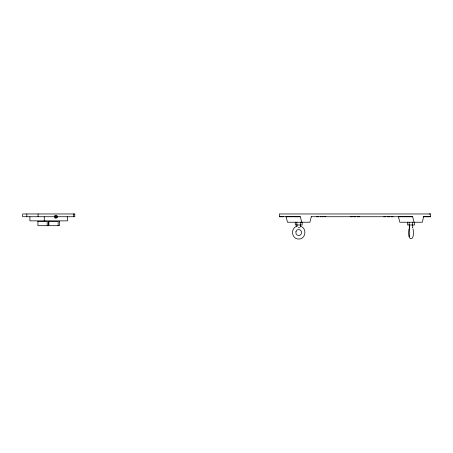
<?xml version="1.0" encoding="UTF-8"?>
<svg xmlns="http://www.w3.org/2000/svg" width="453" height="453" viewBox="0 0 453 453"><rect width="100%" height="100%" fill="white"/><g stroke="black" fill="none" stroke-linecap="round" stroke-linejoin="round"><path stroke-width="0.68" d="M301.709 222.23L300.339 216.721L279.41 216.721L279.41 213.963L430.35 213.969L430.35 216.727L423.164 216.727M296.998 226.307L296.998 224.937M412.734 224.988L412.734 227.746L412.343 227.746M409.019 228.839C406.483 242.021 415.565 242.015 413.017 228.833M311.296 216.721L309.926 222.23L287.468 222.23L286.098 216.721M423.629 216.727L422.264 222.236L399.806 222.236L398.436 216.727L412.677 216.727L414.042 222.236M409.399 227.083L409.801 226.534M409.812 236.092L409.467 236.715L409.563 228.782M297.1 226.251C290.141 227.876 291.562 239.252 298.725 239.037C305.888 239.246 307.304 227.882 300.35 226.251M429.234 213.969L430.35 213.969M311.143 216.721L412.677 216.727M423.43 216.727L430.35 216.727M279.41 216.721L283.544 216.721M285.996 216.721L300.339 216.721M316.687 216.721L317.457 216.721M317.983 216.721L318.753 216.721M320.288 216.721L320.809 216.721M321.834 216.721L322.355 216.721M323.844 216.721L324.365 216.721M325.396 216.721L325.911 216.721M350.26 216.721L352.326 216.721M353.821 216.721L355.888 216.721M357.423 216.721L359.489 216.721M383.804 216.727L385.871 216.727M387.411 216.727L389.478 216.727M390.967 216.727L393.034 216.727M37.729 221.551L47.197 221.551L47.197 225.685M47.995 221.551L58.154 221.551L58.126 225.685M58.952 221.551L59.711 221.551M298.278 227.746L299.943 227.746M409.699 227.746L409.302 227.746L409.302 224.988M409.54 228.618L409.812 228.969M300.452 224.937L300.452 226.307M414.461 222.236L414.461 224.994L407.581 224.994L407.581 222.236M412.604 222.236L412.604 224.994M409.161 222.236L409.161 224.994M302.168 222.236L302.168 224.994L295.282 224.994L295.282 222.236M300.305 222.236L300.305 224.994M296.862 222.236L296.862 224.994M73.697 213.969L73.697 216.727M67.537 216.727L67.537 220.86L29.909 220.86L29.909 216.727M59.507 221.551L59.513 225.685L48.884 225.685L48.884 221.551M48.562 221.551L48.562 225.685L37.927 225.685L37.939 221.551M44.258 216.727L44.258 220.86M38.092 213.969L38.092 216.727M26.812 213.969L26.812 216.727M295.934 231.726C294.829 235.594 300.69 237.129 301.517 233.34C302.621 229.473 296.755 227.933 295.934 231.726M74.79 213.969L22.65 213.969L22.65 216.727L74.79 216.727L74.79 213.969M57.067 217.7A1.376 0.685 -90 0 0 56.755 215.396A1.376 0.685 -90 0 0 55.917 217.083A1.376 0.685 -90 0 0 57.067 217.7M55.209 218.103A1.376 0.685 -90 0 0 55.895 216.727A1.376 0.685 90 0 0 55.209 215.345A1.376 0.685 90 0 0 54.524 216.727A1.376 0.685 -90 0 0 55.209 218.103"/></g></svg>
